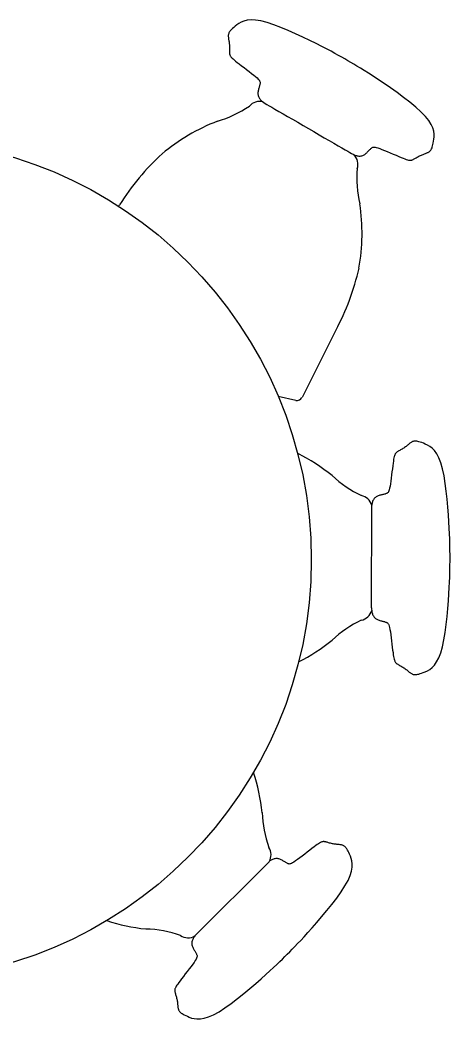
# Model space of a CAD drawing. Header units: centimetres. Extents: x 56177 to 99483, y 493 to 15482.
# Drawn here: x 60598 to 60674.6, y 2201.2 to 2379.2 of the extents above; entities that cross this region are included whole.
import ezdxf

# ---------------------------------------------------------------- set-up
doc = ezdxf.new("R2010")
doc.units = ezdxf.units.CM
doc.header["$MEASUREMENT"] = 0

# ---------------------------------------------------------------- blocks, each defined once
blk = doc.blocks.new('sam6-8pers-plan')
for p, q in [((64.28, 96.19), (63.58, 96.12)), ((65.09, 96.16), (64.28, 96.19)), ((66.04, 96.01), (65.09, 96.16)), ((60.68, 94.37), (60.56, 94.23)), ((60.82, 94.51), (60.68, 94.37)), ((61, 94.68), (60.82, 94.51)), ((61.21, 94.86), (61, 94.68)), ((61.45, 95.08), (61.21, 94.86)), ((61.74, 95.31), (61.45, 95.08)), ((62.09, 95.55), (61.74, 95.31)), ((62.5, 95.78), (62.09, 95.55)), ((63, 95.98), (62.5, 95.78)), ((63.58, 96.12), (63, 95.98)), ((67.12, 95.73), (66.04, 96.01)), ((68.32, 95.34), (67.12, 95.73)), ((69.59, 94.86), (68.32, 95.34)), ((70.9, 94.31), (69.59, 94.86)), ((60.23, 93.46), (60.22, 93.35)), ((60.22, 93.35), (60.23, 93.24)), ((60.24, 93.57), (60.23, 93.46)), ((60.23, 93.24), (60.24, 93.12)), ((60.26, 93.68), (60.24, 93.57)), ((60.24, 93.12), (60.25, 92.99)), ((60.25, 92.99), (60.27, 92.86)), ((60.3, 93.78), (60.26, 93.68)), ((60.27, 92.86), (60.29, 92.73)), ((60.29, 92.73), (60.32, 92.58)), ((60.34, 93.89), (60.3, 93.78)), ((60.32, 92.58), (60.34, 92.44)), ((60.4, 94), (60.34, 93.89)), ((60.47, 94.11), (60.4, 94)), ((60.56, 94.23), (60.47, 94.11)), ((72.22, 93.73), (70.9, 94.31)), ((73.51, 93.13), (72.22, 93.73)), ((74.73, 92.54), (73.51, 93.13)), ((60.34, 92.44), (60.37, 92.29)), ((60.37, 92.29), (60.39, 92.13)), ((60.39, 92.13), (60.41, 91.96)), ((60.41, 91.96), (60.42, 91.8)), ((60.42, 91.8), (60.44, 91.63)), ((60.44, 91.63), (60.44, 91.45)), ((60.44, 91.45), (60.44, 91.28)), ((60.44, 91.28), (60.44, 91.11)), ((60.44, 91.11), (60.44, 90.95)), ((60.44, 90.95), (60.44, 90.79)), ((75.86, 91.98), (74.73, 92.54)), ((76.86, 91.47), (75.86, 91.98)), ((77.74, 91.02), (76.86, 91.47)), ((78.52, 90.6), (77.74, 91.02)), ((60.44, 90.79), (60.44, 90.64)), ((60.44, 90.64), (60.44, 90.51)), ((60.44, 90.51), (60.44, 90.39)), ((60.44, 90.39), (60.44, 90.29)), ((60.44, 90.29), (60.45, 90.19)), ((60.45, 90.19), (60.46, 90.1)), ((60.46, 90.1), (60.48, 90.02)), ((60.48, 90.02), (60.5, 89.95)), ((60.5, 89.95), (60.53, 89.87)), ((60.53, 89.87), (60.57, 89.79)), ((60.57, 89.79), (60.63, 89.71)), ((60.63, 89.71), (60.7, 89.62)), ((60.7, 89.62), (60.79, 89.51)), ((60.79, 89.51), (60.91, 89.39)), ((60.91, 89.39), (61.07, 89.24)), ((61.07, 89.24), (61.27, 89.07)), ((61.27, 89.07), (61.52, 88.86)), ((79.22, 90.23), (78.52, 90.6)), ((79.85, 89.88), (79.22, 90.23)), ((80.43, 89.55), (79.85, 89.88)), ((80.98, 89.24), (80.43, 89.55)), ((81.51, 88.93), (80.98, 89.24)), ((61.52, 88.86), (61.82, 88.62)), ((61.82, 88.62), (62.19, 88.34)), ((62.19, 88.34), (62.6, 88.02)), ((62.6, 88.02), (63.04, 87.69)), ((63.04, 87.69), (63.49, 87.35)), ((63.49, 87.35), (63.94, 87)), ((82.04, 88.62), (81.51, 88.93)), ((82.58, 88.3), (82.04, 88.62)), ((83.15, 87.96), (82.58, 88.3)), ((83.77, 87.59), (83.15, 87.96)), ((84.44, 87.17), (83.77, 87.59)), ((63.94, 87), (64.37, 86.67)), ((64.37, 86.67), (64.76, 86.37)), ((64.76, 86.37), (65.09, 86.09)), ((65.09, 86.09), (65.36, 85.86)), ((65.36, 85.86), (65.56, 85.66)), ((65.56, 85.66), (65.71, 85.49)), ((65.71, 85.49), (65.81, 85.36)), ((85.19, 86.69), (84.44, 87.17)), ((86.02, 86.15), (85.19, 86.69)), ((86.96, 85.54), (86.02, 86.15)), ((88, 84.84), (86.96, 85.54)), ((65.59, 83.73), (65.56, 83.58)), ((65.63, 83.87), (65.59, 83.73)), ((65.67, 84.01), (65.63, 83.87)), ((65.71, 84.14), (65.67, 84.01)), ((65.75, 84.27), (65.71, 84.14)), ((65.78, 84.39), (65.75, 84.27)), ((65.81, 84.51), (65.78, 84.39)), ((65.81, 85.36), (65.87, 85.24)), ((65.84, 84.63), (65.81, 84.51)), ((65.87, 84.73), (65.84, 84.63)), ((65.87, 85.24), (65.9, 85.13)), ((65.89, 84.84), (65.87, 84.73)), ((65.9, 84.94), (65.89, 84.84)), ((65.9, 85.13), (65.91, 85.03)), ((65.91, 85.03), (65.9, 84.94)), ((89.12, 84.07), (88, 84.84)), ((90.28, 83.25), (89.12, 84.07)), ((65.51, 83.28), (65.5, 83.13)), ((65.5, 83.13), (65.5, 82.99)), ((65.5, 82.99), (65.52, 82.84)), ((65.53, 83.43), (65.51, 83.28)), ((65.52, 82.84), (65.55, 82.7)), ((65.56, 83.58), (65.53, 83.43)), ((65.55, 82.7), (65.6, 82.56)), ((65.6, 82.56), (65.65, 82.43)), ((65.65, 82.43), (65.72, 82.3)), ((65.72, 82.3), (65.8, 82.18)), ((65.8, 82.18), (65.88, 82.07)), ((65.88, 82.07), (65.97, 81.96)), ((65.97, 81.96), (66.06, 81.86)), ((91.45, 82.39), (90.28, 83.25)), ((92.57, 81.52), (91.45, 82.39)), ((66.06, 81.86), (66.16, 81.77)), ((66.16, 81.77), (66.26, 81.68)), ((66.26, 81.68), (66.4, 81.58)), ((66.4, 81.58), (66.58, 81.46)), ((66.58, 81.46), (66.81, 81.32)), ((66.81, 81.32), (67.11, 81.14)), ((67.11, 81.14), (67.49, 80.91)), ((67.49, 80.91), (67.96, 80.64)), ((67.96, 80.64), (68.54, 80.3)), ((68.54, 80.3), (69.22, 79.9)), ((93.62, 80.66), (92.57, 81.52)), ((94.55, 79.82), (93.62, 80.66)), ((69.22, 79.9), (69.97, 79.47)), ((69.97, 79.47), (70.8, 78.99)), ((70.8, 78.99), (71.67, 78.48)), ((71.67, 78.48), (72.59, 77.95)), ((95.33, 79.01), (94.55, 79.82)), ((95.93, 78.26), (95.33, 79.01)), ((72.59, 77.95), (73.54, 77.4)), ((73.54, 77.4), (74.49, 76.84)), ((74.49, 76.84), (75.45, 76.28)), ((96.36, 77.57), (95.93, 78.26)), ((96.65, 76.94), (96.36, 77.57)), ((96.82, 76.36), (96.65, 76.94)), ((75.45, 76.28), (76.4, 75.74)), ((76.4, 75.74), (77.31, 75.2)), ((77.31, 75.2), (78.19, 74.7)), ((96.8, 74.57), (96.86, 74.94)), ((96.89, 75.83), (96.82, 76.36)), ((96.86, 74.94), (96.9, 75.36)), ((96.9, 75.36), (96.89, 75.83)), ((78.19, 74.7), (79.02, 74.22)), ((79.02, 74.22), (79.77, 73.78)), ((79.77, 73.78), (80.45, 73.39)), ((80.45, 73.39), (81.03, 73.06)), ((81.03, 73.06), (81.51, 72.78)), ((85.28, 72.93), (85.37, 73.02)), ((85.37, 73.02), (85.46, 73.11)), ((85.46, 73.11), (85.54, 73.19)), ((85.54, 73.19), (85.63, 73.27)), ((85.63, 73.27), (85.71, 73.34)), ((85.71, 73.34), (85.78, 73.4)), ((85.78, 73.4), (85.87, 73.45)), ((85.87, 73.45), (85.95, 73.5)), ((85.95, 73.5), (86.06, 73.52)), ((86.06, 73.52), (86.2, 73.53)), ((86.2, 73.53), (86.37, 73.51)), ((86.37, 73.51), (86.58, 73.46)), ((86.58, 73.46), (86.85, 73.38)), ((86.85, 73.38), (87.19, 73.27)), ((87.19, 73.27), (87.59, 73.11)), ((87.59, 73.11), (88.06, 72.93)), ((96.25, 72.92), (96.32, 73.01)), ((96.32, 73.01), (96.39, 73.12)), ((96.39, 73.12), (96.45, 73.24)), ((96.45, 73.24), (96.51, 73.38)), ((96.51, 73.38), (96.56, 73.54)), ((96.56, 73.54), (96.62, 73.74)), ((96.62, 73.74), (96.68, 73.97)), ((96.68, 73.97), (96.74, 74.25)), ((96.74, 74.25), (96.8, 74.57)), ((81.51, 72.78), (81.89, 72.56)), ((81.89, 72.56), (82.19, 72.39)), ((82.19, 72.39), (82.44, 72.26)), ((82.44, 72.26), (82.63, 72.17)), ((82.63, 72.17), (82.78, 72.1)), ((82.78, 72.1), (82.91, 72.05)), ((82.91, 72.05), (83.04, 72.01)), ((83.04, 72.01), (83.17, 71.98)), ((83.17, 71.98), (83.31, 71.96)), ((83.31, 71.96), (83.45, 71.94)), ((83.45, 71.94), (83.59, 71.94)), ((83.59, 71.94), (83.73, 71.94)), ((83.73, 71.94), (83.88, 71.96)), ((83.88, 71.96), (84.02, 71.98)), ((84.02, 71.98), (84.16, 72.03)), ((84.16, 72.03), (84.29, 72.08)), ((84.29, 72.08), (84.42, 72.16)), ((84.42, 72.16), (84.54, 72.24)), ((84.54, 72.24), (84.66, 72.33)), ((84.66, 72.33), (84.78, 72.43)), ((84.78, 72.43), (84.89, 72.53)), ((84.89, 72.53), (84.99, 72.63)), ((84.99, 72.63), (85.1, 72.74)), ((85.1, 72.74), (85.19, 72.84)), ((85.19, 72.84), (85.28, 72.93)), ((88.06, 72.93), (88.55, 72.72)), ((88.55, 72.72), (89.07, 72.5)), ((89.07, 72.5), (89.6, 72.28)), ((89.6, 72.28), (90.1, 72.07)), ((90.1, 72.07), (90.58, 71.86)), ((90.58, 71.86), (91.01, 71.69)), ((91.01, 71.69), (91.37, 71.54)), ((91.37, 71.54), (91.67, 71.43)), ((91.67, 71.43), (91.92, 71.34)), ((91.92, 71.34), (92.13, 71.27)), ((92.13, 71.27), (92.3, 71.23)), ((92.3, 71.23), (92.43, 71.2)), ((92.9, 71.21), (92.97, 71.24)), ((92.97, 71.24), (93.06, 71.27)), ((93.06, 71.27), (93.14, 71.31)), ((93.14, 71.31), (93.23, 71.36)), ((93.23, 71.36), (93.34, 71.42)), ((93.34, 71.42), (93.45, 71.49)), ((93.45, 71.49), (93.58, 71.56)), ((93.58, 71.56), (93.71, 71.64)), ((93.71, 71.64), (93.85, 71.72)), ((93.85, 71.72), (94, 71.81)), ((94, 71.81), (94.15, 71.89)), ((94.15, 71.89), (94.31, 71.97)), ((94.31, 71.97), (94.46, 72.05)), ((94.46, 72.05), (94.61, 72.12)), ((94.61, 72.12), (94.76, 72.18)), ((94.76, 72.18), (94.91, 72.24)), ((94.91, 72.24), (95.06, 72.29)), ((95.06, 72.29), (95.2, 72.34)), ((95.2, 72.34), (95.33, 72.39)), ((95.33, 72.39), (95.46, 72.44)), ((95.46, 72.44), (95.58, 72.49)), ((95.58, 72.49), (95.7, 72.54)), ((95.7, 72.54), (95.81, 72.59)), ((95.81, 72.59), (95.91, 72.64)), ((95.91, 72.64), (96, 72.7)), ((96, 72.7), (96.09, 72.77)), ((96.09, 72.77), (96.17, 72.84)), ((96.17, 72.84), (96.25, 72.92)), ((92.43, 71.2), (92.55, 71.19)), ((92.55, 71.19), (92.64, 71.18)), ((92.64, 71.18), (92.73, 71.18)), ((92.73, 71.18), (92.82, 71.19)), ((92.82, 71.19), (92.9, 71.21)), ((40.7, 63), (40.85, 63.23)), ((79.37, 40.88), (73.36, 28.92)), ((72.24, 28.4), (69.12, 29.1)), ((91.04, 19.64), (90.89, 19.56)), ((91.18, 19.72), (91.04, 19.64)), ((91.33, 19.81), (91.18, 19.72)), ((91.48, 19.9), (91.33, 19.81)), ((91.62, 20), (91.48, 19.9)), ((91.76, 20.1), (91.62, 20)), ((91.89, 20.2), (91.76, 20.1)), ((92.01, 20.29), (91.89, 20.2)), ((92.13, 20.39), (92.01, 20.29)), ((92.25, 20.49), (92.13, 20.39)), ((92.36, 20.58), (92.25, 20.49)), ((92.47, 20.67), (92.36, 20.58)), ((92.57, 20.75), (92.47, 20.67)), ((92.67, 20.82), (92.57, 20.75)), ((92.77, 20.89), (92.67, 20.82)), ((92.86, 20.95), (92.77, 20.89)), ((92.96, 21), (92.86, 20.95)), ((93.06, 21.05), (92.96, 21)), ((93.17, 21.08), (93.06, 21.05)), ((93.28, 21.11), (93.17, 21.08)), ((93.39, 21.12), (93.28, 21.11)), ((93.51, 21.13), (93.39, 21.12)), ((93.65, 21.12), (93.51, 21.13)), ((93.8, 21.1), (93.65, 21.12)), ((93.97, 21.07), (93.8, 21.1)), ((94.17, 21.02), (93.97, 21.07)), ((94.4, 20.95), (94.17, 21.02)), ((94.67, 20.86), (94.4, 20.95)), ((94.97, 20.75), (94.67, 20.86)), ((95.32, 20.62), (94.97, 20.75)), ((95.71, 20.44), (95.32, 20.62)), ((96.11, 20.2), (95.71, 20.44)), ((96.53, 19.87), (96.11, 20.2)), ((96.95, 19.44), (96.53, 19.87)), ((89.68, 17.9), (89.63, 17.58)), ((89.73, 18.16), (89.68, 17.9)), ((89.78, 18.37), (89.73, 18.16)), ((89.83, 18.54), (89.78, 18.37)), ((89.87, 18.67), (89.83, 18.54)), ((89.92, 18.78), (89.87, 18.67)), ((89.96, 18.86), (89.92, 18.78)), ((90.01, 18.94), (89.96, 18.86)), ((90.06, 19.01), (90.01, 18.94)), ((90.11, 19.07), (90.06, 19.01)), ((90.17, 19.12), (90.11, 19.07)), ((90.24, 19.18), (90.17, 19.12)), ((90.32, 19.23), (90.24, 19.18)), ((90.41, 19.29), (90.32, 19.23)), ((90.51, 19.34), (90.41, 19.29)), ((90.63, 19.41), (90.51, 19.34)), ((90.76, 19.48), (90.63, 19.41)), ((90.89, 19.56), (90.76, 19.48)), ((97.35, 18.87), (96.95, 19.44)), ((97.73, 18.15), (97.35, 18.87)), ((98.08, 17.25), (97.73, 18.15)), ((89.45, 16.22), (89.38, 15.68)), ((89.51, 16.74), (89.45, 16.22)), ((89.58, 17.19), (89.51, 16.74)), ((89.63, 17.58), (89.58, 17.19)), ((98.38, 16.18), (98.08, 17.25)), ((98.65, 14.95), (98.38, 16.18)), ((89.24, 14.55), (89.17, 14.02)), ((89.31, 15.11), (89.24, 14.55)), ((89.38, 15.68), (89.31, 15.11)), ((98.87, 13.61), (98.65, 14.95)), ((88.89, 12.48), (88.82, 12.27)), ((88.96, 12.75), (88.89, 12.48)), ((89.03, 13.1), (88.96, 12.75)), ((89.1, 13.53), (89.03, 13.1)), ((89.17, 14.02), (89.1, 13.53)), ((99.05, 12.2), (98.87, 13.61)), ((86.14, 10.78), (86.07, 10.65)), ((86.23, 10.89), (86.14, 10.78)), ((86.32, 11), (86.23, 10.89)), ((86.43, 11.1), (86.32, 11)), ((86.55, 11.19), (86.43, 11.1)), ((86.67, 11.26), (86.55, 11.19)), ((86.81, 11.33), (86.67, 11.26)), ((86.95, 11.39), (86.81, 11.33)), ((87.09, 11.44), (86.95, 11.39)), ((87.23, 11.48), (87.09, 11.44)), ((87.37, 11.52), (87.23, 11.48)), ((87.51, 11.56), (87.37, 11.52)), ((87.65, 11.59), (87.51, 11.56)), ((87.78, 11.62), (87.65, 11.59)), ((87.9, 11.65), (87.78, 11.62)), ((88.02, 11.68), (87.9, 11.65)), ((88.14, 11.71), (88.02, 11.68)), ((88.24, 11.75), (88.14, 11.71)), ((88.34, 11.78), (88.24, 11.75)), ((88.44, 11.82), (88.34, 11.78)), ((88.52, 11.86), (88.44, 11.82)), ((88.6, 11.92), (88.52, 11.86)), ((88.68, 12), (88.6, 11.92)), ((88.75, 12.11), (88.68, 12)), ((88.82, 12.27), (88.75, 12.11)), ((99.21, 10.77), (99.05, 12.2)), ((99.34, 9.35), (99.21, 10.77)), ((85.75, -8.57), (85.78, 9.71)), ((85.8, 9.87), (85.78, 9.71)), ((85.83, 10.01), (85.8, 9.87)), ((85.86, 10.14), (85.83, 10.01)), ((85.9, 10.27), (85.86, 10.14)), ((85.94, 10.4), (85.9, 10.27)), ((86, 10.53), (85.94, 10.4)), ((86.07, 10.65), (86, 10.53)), ((99.44, 7.99), (99.34, 9.35)), ((99.52, 6.74), (99.44, 7.99)), ((99.58, 5.62), (99.52, 6.74)), ((99.63, 4.63), (99.58, 5.62)), ((99.67, 3.75), (99.63, 4.63)), ((99.69, 2.95), (99.67, 3.75)), ((99.71, 2.23), (99.69, 2.95)), ((99.71, 1.56), (99.71, 2.23)), ((99.72, 0.93), (99.71, 1.56)), ((99.72, 0.32), (99.72, 0.93)), ((99.72, -0.29), (99.72, 0.32)), ((99.69, -2.31), (99.7, -1.59)), ((99.7, -1.59), (99.71, -0.92)), ((99.71, -0.92), (99.72, -0.29)), ((99.63, -3.99), (99.66, -3.1)), ((99.66, -3.1), (99.69, -2.31)), ((99.51, -6.1), (99.58, -4.98)), ((99.58, -4.98), (99.63, -3.99)), ((99.43, -7.35), (99.51, -6.1)), ((85.75, -8.57), (85.76, -8.84)), ((85.76, -8.84), (85.78, -9.05)), ((99.2, -10.12), (99.33, -8.71)), ((99.33, -8.71), (99.43, -7.35)), ((85.78, -9.05), (85.8, -9.22)), ((85.8, -9.22), (85.82, -9.36)), ((85.82, -9.36), (85.85, -9.49)), ((85.85, -9.49), (85.89, -9.62)), ((85.89, -9.62), (85.94, -9.74)), ((85.94, -9.74), (85.99, -9.87)), ((85.99, -9.87), (86.06, -10)), ((86.06, -10), (86.14, -10.12)), ((86.14, -10.12), (86.22, -10.24)), ((86.22, -10.24), (86.32, -10.35)), ((86.32, -10.35), (86.42, -10.45)), ((86.42, -10.45), (86.54, -10.53)), ((86.54, -10.53), (86.67, -10.61)), ((86.67, -10.61), (86.8, -10.68)), ((86.8, -10.68), (86.94, -10.73)), ((99.05, -11.55), (99.2, -10.12)), ((86.94, -10.73), (87.08, -10.78)), ((87.08, -10.78), (87.23, -10.83)), ((87.23, -10.83), (87.37, -10.87)), ((87.37, -10.87), (87.51, -10.9)), ((87.51, -10.9), (87.64, -10.94)), ((87.64, -10.94), (87.77, -10.97)), ((87.77, -10.97), (87.9, -11)), ((87.9, -11), (88.02, -11.03)), ((88.02, -11.03), (88.13, -11.06)), ((88.13, -11.06), (88.24, -11.1)), ((88.24, -11.1), (88.34, -11.13)), ((88.34, -11.13), (88.43, -11.17)), ((88.43, -11.17), (88.52, -11.21)), ((88.52, -11.21), (88.6, -11.27)), ((88.6, -11.27), (88.67, -11.35)), ((88.67, -11.35), (88.74, -11.46)), ((88.74, -11.46), (88.81, -11.62)), ((88.81, -11.62), (88.88, -11.83)), ((88.88, -11.83), (88.95, -12.1)), ((88.95, -12.1), (89.02, -12.45)), ((89.02, -12.45), (89.09, -12.88)), ((98.86, -12.96), (99.05, -11.55)), ((89.09, -12.88), (89.16, -13.37)), ((89.16, -13.37), (89.23, -13.9)), ((89.23, -13.9), (89.3, -14.46)), ((98.64, -14.3), (98.86, -12.96)), ((89.3, -14.46), (89.37, -15.03)), ((89.37, -15.03), (89.44, -15.57)), ((89.44, -15.57), (89.5, -16.09)), ((98.07, -16.61), (98.37, -15.53)), ((98.37, -15.53), (98.64, -14.3)), ((89.5, -16.09), (89.57, -16.54)), ((89.57, -16.54), (89.62, -16.93)), ((89.62, -16.93), (89.67, -17.25)), ((89.67, -17.25), (89.72, -17.51)), ((89.72, -17.51), (89.77, -17.72)), ((89.77, -17.72), (89.82, -17.89)), ((97.34, -18.22), (97.72, -17.5)), ((97.72, -17.5), (98.07, -16.61)), ((89.82, -17.89), (89.86, -18.02)), ((89.86, -18.02), (89.9, -18.13)), ((89.9, -18.13), (89.95, -18.21)), ((89.95, -18.21), (90, -18.29)), ((90, -18.29), (90.05, -18.36)), ((90.05, -18.36), (90.1, -18.42)), ((90.1, -18.42), (90.16, -18.47)), ((90.16, -18.47), (90.23, -18.53)), ((90.23, -18.53), (90.31, -18.58)), ((90.31, -18.58), (90.4, -18.64)), ((90.4, -18.64), (90.5, -18.7)), ((90.5, -18.7), (90.62, -18.76)), ((90.62, -18.76), (90.75, -18.83)), ((90.75, -18.83), (90.88, -18.91)), ((90.88, -18.91), (91.03, -18.99)), ((91.03, -18.99), (91.17, -19.07)), ((91.17, -19.07), (91.32, -19.16)), ((91.32, -19.16), (91.47, -19.26)), ((91.47, -19.26), (91.61, -19.35)), ((91.61, -19.35), (91.75, -19.45)), ((91.75, -19.45), (91.88, -19.55)), ((91.88, -19.55), (92, -19.65)), ((95.69, -19.8), (96.1, -19.56)), ((96.1, -19.56), (96.52, -19.23)), ((96.52, -19.23), (96.94, -18.79)), ((96.94, -18.79), (97.34, -18.22)), ((92, -19.65), (92.12, -19.74)), ((92.12, -19.74), (92.24, -19.84)), ((92.24, -19.84), (92.35, -19.93)), ((92.35, -19.93), (92.45, -20.02)), ((92.45, -20.02), (92.56, -20.1)), ((92.56, -20.1), (92.66, -20.18)), ((92.66, -20.18), (92.75, -20.24)), ((92.75, -20.24), (92.85, -20.3)), ((92.85, -20.3), (92.95, -20.36)), ((92.95, -20.36), (93.05, -20.4)), ((93.05, -20.4), (93.15, -20.43)), ((93.15, -20.43), (93.26, -20.46)), ((93.26, -20.46), (93.38, -20.47)), ((93.38, -20.47), (93.5, -20.48)), ((93.5, -20.48), (93.64, -20.47)), ((93.64, -20.47), (93.79, -20.45)), ((93.79, -20.45), (93.96, -20.42)), ((93.96, -20.42), (94.16, -20.37)), ((94.16, -20.37), (94.39, -20.3)), ((94.39, -20.3), (94.65, -20.22)), ((94.65, -20.22), (94.96, -20.11)), ((94.96, -20.11), (95.31, -19.97)), ((95.31, -19.97), (95.69, -19.8)), ((75.13, -51.46), (74.72, -51.78)), ((75.5, -51.18), (75.13, -51.46)), ((75.81, -50.95), (75.5, -51.18)), ((76.07, -50.76), (75.81, -50.95)), ((76.29, -50.61), (76.07, -50.76)), ((76.48, -50.49), (76.29, -50.61)), ((76.63, -50.41), (76.48, -50.49)), ((76.75, -50.35), (76.63, -50.41)), ((76.86, -50.3), (76.75, -50.35)), ((76.95, -50.27), (76.86, -50.3)), ((77.04, -50.25), (76.95, -50.27)), ((77.12, -50.24), (77.04, -50.25)), ((77.2, -50.24), (77.12, -50.24)), ((77.28, -50.24), (77.2, -50.24)), ((77.37, -50.25), (77.28, -50.24)), ((77.46, -50.27), (77.37, -50.25)), ((77.57, -50.29), (77.46, -50.27)), ((77.68, -50.32), (77.57, -50.29)), ((77.81, -50.36), (77.68, -50.32)), ((77.95, -50.4), (77.81, -50.36)), ((78.1, -50.44), (77.95, -50.4)), ((78.26, -50.49), (78.1, -50.44)), ((78.42, -50.53), (78.26, -50.49)), ((78.59, -50.57), (78.42, -50.53)), ((78.76, -50.61), (78.59, -50.57)), ((78.93, -50.64), (78.76, -50.61)), ((79.09, -50.67), (78.93, -50.64)), ((79.26, -50.69), (79.09, -50.67)), ((79.41, -50.71), (79.26, -50.69)), ((79.57, -50.73), (79.41, -50.71)), ((79.72, -50.74), (79.57, -50.73)), ((79.86, -50.76), (79.72, -50.74)), ((80, -50.77), (79.86, -50.76)), ((80.13, -50.78), (80, -50.77)), ((80.25, -50.8), (80.13, -50.78)), ((80.37, -50.82), (80.25, -50.8)), ((80.48, -50.85), (80.37, -50.82)), ((80.59, -50.88), (80.48, -50.85)), ((80.69, -50.92), (80.59, -50.88)), ((80.79, -50.97), (80.69, -50.92)), ((80.88, -51.03), (80.79, -50.97)), ((80.97, -51.1), (80.88, -51.03)), ((81.06, -51.18), (80.97, -51.1)), ((81.15, -51.28), (81.06, -51.18)), ((81.25, -51.4), (81.15, -51.28)), ((81.34, -51.55), (81.25, -51.4)), ((81.45, -51.73), (81.34, -51.55)), ((68.26, -53.37), (68.12, -53.42)), ((68.39, -53.33), (68.26, -53.37)), ((68.53, -53.29), (68.39, -53.33)), ((68.67, -53.27), (68.53, -53.29)), ((68.82, -53.26), (68.67, -53.27)), ((68.96, -53.27), (68.82, -53.26)), ((69.11, -53.29), (68.96, -53.27)), ((69.25, -53.32), (69.11, -53.29)), ((69.39, -53.37), (69.25, -53.32)), ((69.53, -53.43), (69.39, -53.37)), ((72.96, -53.14), (72.57, -53.44)), ((73.39, -52.81), (72.96, -53.14)), ((73.84, -52.47), (73.39, -52.81)), ((74.29, -52.12), (73.84, -52.47)), ((74.72, -51.78), (74.29, -52.12)), ((81.56, -51.94), (81.45, -51.73)), ((81.69, -52.19), (81.56, -51.94)), ((81.83, -52.48), (81.69, -52.19)), ((81.99, -52.82), (81.83, -52.48)), ((82.13, -53.22), (81.99, -52.82)), ((82.25, -53.68), (82.13, -53.22)), ((67.5, -53.81), (54.39, -66.9)), ((67.65, -53.69), (67.52, -53.79)), ((67.77, -53.61), (67.65, -53.69)), ((67.88, -53.54), (67.77, -53.61)), ((68, -53.48), (67.88, -53.54)), ((68.12, -53.42), (68, -53.48)), ((69.67, -53.49), (69.53, -53.43)), ((69.8, -53.56), (69.67, -53.49)), ((69.93, -53.64), (69.8, -53.56)), ((70.05, -53.71), (69.93, -53.64)), ((70.17, -53.78), (70.05, -53.71)), ((70.29, -53.85), (70.17, -53.78)), ((70.4, -53.92), (70.29, -53.85)), ((70.5, -53.98), (70.4, -53.92)), ((70.6, -54.04), (70.5, -53.98)), ((70.7, -54.09), (70.6, -54.04)), ((70.8, -54.14), (70.7, -54.09)), ((70.89, -54.18), (70.8, -54.14)), ((70.98, -54.21), (70.89, -54.18)), ((71.08, -54.23), (70.98, -54.21)), ((71.19, -54.22), (71.08, -54.23)), ((71.32, -54.19), (71.19, -54.22)), ((71.48, -54.13), (71.32, -54.19)), ((71.68, -54.03), (71.48, -54.13)), ((71.92, -53.89), (71.68, -54.03)), ((72.21, -53.69), (71.92, -53.89)), ((72.57, -53.44), (72.21, -53.69)), ((82.18, -55.5), (82.3, -54.81)), ((82.31, -54.2), (82.25, -53.68)), ((82.3, -54.81), (82.31, -54.2)), ((81.55, -57.15), (81.94, -56.28)), ((81.94, -56.28), (82.18, -55.5)), ((80.32, -59.18), (81.01, -58.13)), ((81.01, -58.13), (81.55, -57.15)), ((78.67, -61.42), (79.53, -60.29)), ((79.53, -60.29), (80.32, -59.18)), ((77.76, -62.54), (78.67, -61.42)), ((75.97, -64.66), (76.85, -63.63)), ((76.85, -63.63), (77.76, -62.54)), ((74.39, -66.44), (75.14, -65.6)), ((75.14, -65.6), (75.97, -64.66)), ((53.94, -67.53), (53.88, -67.66)), ((54, -67.41), (53.94, -67.53)), ((54.07, -67.3), (54, -67.41)), ((54.15, -67.19), (54.07, -67.3)), ((54.25, -67.05), (54.15, -67.19)), ((54.39, -66.9), (54.25, -67.05)), ((73.12, -67.83), (73.72, -67.18)), ((73.72, -67.18), (74.39, -66.44)), ((53.73, -68.21), (53.72, -68.35)), ((53.72, -68.35), (53.72, -68.5)), ((53.72, -68.5), (53.74, -68.64)), ((53.75, -68.07), (53.73, -68.21)), ((53.74, -68.64), (53.78, -68.79)), ((53.78, -67.93), (53.75, -68.07)), ((53.83, -67.79), (53.78, -67.93)), ((53.78, -68.79), (53.83, -68.93)), ((53.88, -67.66), (53.83, -67.79)), ((53.83, -68.93), (53.89, -69.07)), ((53.89, -69.07), (53.95, -69.2)), ((53.95, -69.2), (54.02, -69.33)), ((54.02, -69.33), (54.09, -69.46)), ((71.17, -69.85), (71.62, -69.4)), ((71.62, -69.4), (72.08, -68.92)), ((72.08, -68.92), (72.58, -68.4)), ((72.58, -68.4), (73.12, -67.83)), ((54.09, -69.46), (54.17, -69.59)), ((54.17, -69.59), (54.24, -69.71)), ((54.24, -69.71), (54.31, -69.82)), ((54.31, -69.82), (54.37, -69.93)), ((54.49, -71.21), (54.34, -71.45)), ((54.37, -69.93), (54.44, -70.04)), ((54.44, -70.04), (54.49, -70.14)), ((54.49, -70.14), (54.55, -70.24)), ((54.59, -71.01), (54.49, -71.21)), ((54.55, -70.24), (54.59, -70.33)), ((54.59, -70.33), (54.63, -70.43)), ((54.65, -70.85), (54.59, -71.01)), ((54.63, -70.43), (54.66, -70.52)), ((54.68, -70.72), (54.65, -70.85)), ((54.66, -70.52), (54.68, -70.61)), ((54.68, -70.61), (54.68, -70.72)), ((69.38, -71.62), (69.86, -71.16)), ((69.86, -71.16), (70.31, -70.72)), ((70.31, -70.72), (70.74, -70.28)), ((70.74, -70.28), (71.17, -69.85)), ((53.27, -72.93), (52.92, -73.37)), ((53.59, -72.5), (53.27, -72.93)), ((53.89, -72.1), (53.59, -72.5)), ((54.14, -71.75), (53.89, -72.1)), ((54.34, -71.45), (54.14, -71.75)), ((67.63, -73.27), (68.28, -72.67)), ((68.28, -72.67), (68.86, -72.12)), ((68.86, -72.12), (69.38, -71.62)), ((51.91, -74.66), (51.63, -75.03)), ((52.23, -74.26), (51.91, -74.66)), ((52.57, -73.82), (52.23, -74.26)), ((52.92, -73.37), (52.57, -73.82)), ((65.11, -75.51), (66.06, -74.68)), ((66.06, -74.68), (66.89, -73.93)), ((66.89, -73.93), (67.63, -73.27)), ((50.72, -76.48), (50.7, -76.57)), ((50.75, -76.39), (50.72, -76.48)), ((50.8, -76.28), (50.75, -76.39)), ((50.86, -76.16), (50.8, -76.28)), ((50.95, -76.01), (50.86, -76.16)), ((51.06, -75.83), (50.95, -76.01)), ((51.21, -75.61), (51.06, -75.83)), ((51.4, -75.34), (51.21, -75.61)), ((51.63, -75.03), (51.4, -75.34)), ((62.99, -77.3), (64.08, -76.39)), ((64.08, -76.39), (65.11, -75.51)), ((50.7, -76.57), (50.69, -76.65)), ((50.69, -76.65), (50.69, -76.73)), ((50.69, -76.73), (50.69, -76.82)), ((50.69, -76.82), (50.7, -76.9)), ((50.7, -76.9), (50.72, -77)), ((50.72, -77), (50.74, -77.1)), ((50.74, -77.1), (50.77, -77.21)), ((50.77, -77.21), (50.81, -77.34)), ((50.81, -77.34), (50.85, -77.48)), ((50.85, -77.48), (50.89, -77.63)), ((50.89, -77.63), (50.94, -77.79)), ((50.94, -77.79), (50.98, -77.96)), ((50.98, -77.96), (51.02, -78.12)), ((51.02, -78.12), (51.06, -78.29)), ((51.06, -78.29), (51.09, -78.46)), ((60.74, -79.07), (61.87, -78.21)), ((61.87, -78.21), (62.99, -77.3)), ((51.09, -78.46), (51.12, -78.63)), ((51.12, -78.63), (51.15, -78.79)), ((51.15, -78.79), (51.16, -78.95)), ((51.16, -78.95), (51.18, -79.1)), ((51.18, -79.1), (51.19, -79.25)), ((51.19, -79.25), (51.21, -79.39)), ((51.21, -79.39), (51.22, -79.53)), ((51.22, -79.53), (51.23, -79.66)), ((51.23, -79.66), (51.25, -79.78)), ((51.25, -79.78), (51.27, -79.9)), ((51.27, -79.9), (51.3, -80.01)), ((51.3, -80.01), (51.33, -80.12)), ((58.58, -80.54), (59.63, -79.86)), ((59.63, -79.86), (60.74, -79.07)), ((51.33, -80.12), (51.37, -80.22)), ((51.37, -80.22), (51.42, -80.32)), ((51.42, -80.32), (51.48, -80.41)), ((51.48, -80.41), (51.55, -80.51)), ((51.55, -80.51), (51.63, -80.6)), ((51.63, -80.6), (51.73, -80.69)), ((51.73, -80.69), (51.85, -80.78)), ((51.85, -80.78), (52, -80.88)), ((52, -80.88), (52.18, -80.98)), ((52.18, -80.98), (52.39, -81.1)), ((52.39, -81.1), (52.64, -81.23)), ((52.64, -81.23), (52.93, -81.37)), ((52.93, -81.37), (53.27, -81.52)), ((53.27, -81.52), (53.67, -81.67)), ((53.67, -81.67), (54.13, -81.78)), ((54.13, -81.78), (54.65, -81.84)), ((54.65, -81.84), (55.26, -81.83)), ((55.26, -81.83), (55.95, -81.72)), ((55.95, -81.72), (56.72, -81.48)), ((56.72, -81.48), (57.6, -81.09)), ((57.6, -81.09), (58.58, -80.54))]:
    blk.add_line(p, q)
blk.add_circle((0, 0), 75)
for centre, radius, start, end in [((52.31, 98.08), 20.82, 286.6952, 304.0839), ((65.78, 79.27), 2.39, 74.3763, 138.8781), ((71.07, 45.19), 35.34, 111.1923, 129.8344), ((77.74, 40.22), 43.48, 132.384, 148.0402), ((80.93, 70.48), 2.39, 340.8722, 45.374), ((103.94, 68.13), 20.82, 175.6664, 193.0551), ((48.71, 58.16), 35.34, 349.9159, 8.558), ((41.08, 61.48), 43.48, 331.7101, 347.3663), ((72.46, 29.37), 1, 257.2886, 333.3004), ((56.64, -12.59), 35.34, 51.2999, 63.2284), ((92.99, 30.17), 20.82, 226.8027, 244.1914), ((83.47, 9.09), 2.39, 14.4838, 78.9856), ((83.47, -8.43), 2.39, 280.9798, 345.4816), ((92.97, -29.52), 20.82, 115.7739, 133.1626), ((56.65, 13.26), 35.34, 297.1135, 308.6655), ((31.15, -48.96), 35.34, 6.2999, 18.2284), ((87.09, -44.42), 20.82, 181.8027, 199.1914), ((65.45, -52.6), 2.39, 329.4838, 33.9856), ((49.43, -30.68), 35.34, 252.1135, 263.6655), ((44.87, -86.62), 20.82, 70.7739, 88.1626), ((53.06, -64.98), 2.39, 235.9798, 300.4816)]:
    blk.add_arc(centre, radius, start, end)

msp = doc.modelspace()

# ---------------------------------------------------------------- block references
msp.add_blockref('sam6-8pers-plan', (60574.87, 2283.05))

doc.saveas('drawing.dxf')
